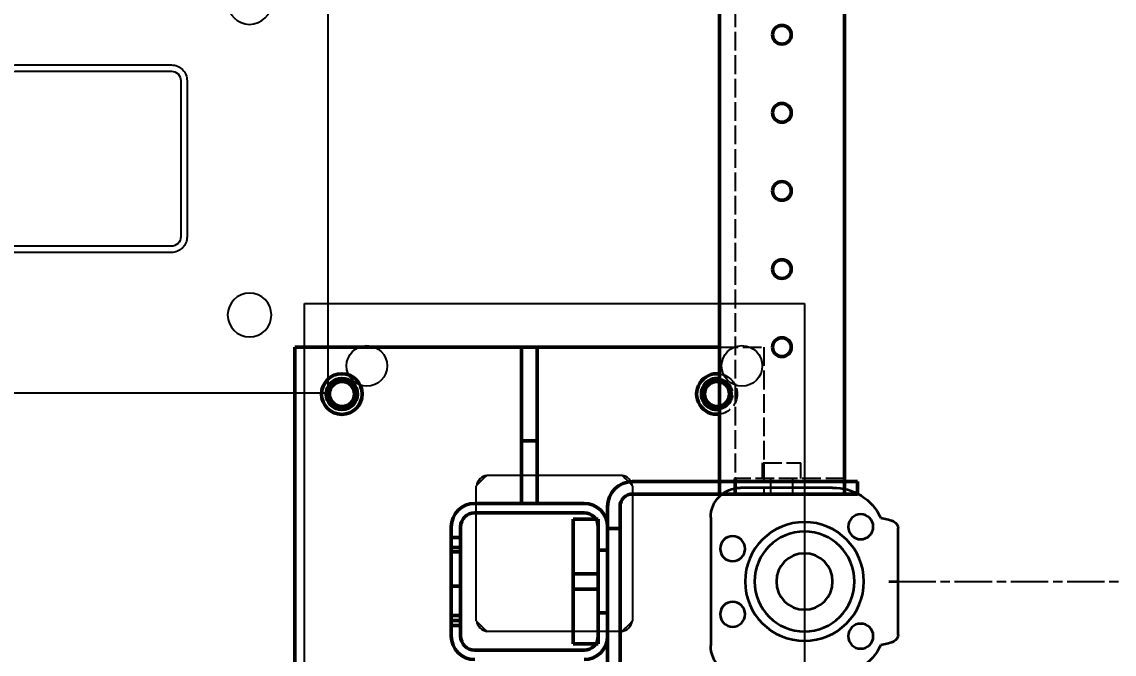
# Model space of a CAD drawing. Header units: millimetres. Extents: x -383313 to -161684, y -117025 to 99224.
# Drawn here: x -343546.8 to -343197.3, y -9114.6 to -8912.2 of the extents above; entities that cross this region are included whole.
import ezdxf

# ---------------------------------------------------------------- set-up
doc = ezdxf.new("R2010")
doc.units = ezdxf.units.MM
doc.header["$MEASUREMENT"] = 0
for name, pattern in [('AM_ISO02W050', [7.5, 6, -1.5]), ('AM_ISO08W050', [18, 12, -1.5, 3, -1.5]), ('DASHED', [0.75, 0.5, -0.25])]:
    doc.linetypes.add(name, pattern=pattern)
doc.layers.get('Defpoints').update_dxf_attribs({"color": 31})
for name, color, linetype in [('001__КОНСТРУКТИВ__размеры внутр.', 7, 'Continuous'), ('Ограждения', 20, 'Continuous'), ('Робот', 30, 'Continuous')]:
    doc.layers.add(name, color=color, linetype=linetype)
for name, color, linetype, lineweight in [('AM_0', 7, 'Continuous', 50), ('AM_3', 6, 'AM_ISO02W050', 25), ('AM_6', 2, 'Continuous', 35), ('AM_7', 4, 'AM_ISO08W050', 25)]:
    doc.layers.add(name, color=color, linetype=linetype, lineweight=lineweight)
doc.styles.add('PSTUDIO', font='arial.ttf')
doc.dimstyles.new('PS_TICK', dxfattribs={"dimscale": 100, "dimtxt": 2.5, "dimasz": 1, "dimexe": 2, "dimexo": 2, "dimgap": 1, "dimtad": 1, "dimdec": 0, "dimzin": 0, "dimdsep": 46, "dimtxsty": 'PSTUDIO', "dimblk": 'ARCHTICK', "dimcen": 2, "dimdle": 1.5, "dimse1": 1, "dimse2": 1, "dimadec": 0, "dimazin": 0, "dimtfac": 1, "dimtdec": 0, "dimtix": 1, "dimtmove": 1, "dimatfit": 3, "dimldrblk": 'ARCHTICK', "dimfxl": 1, "dimtolj": 1, "dimtzin": 0, "dimarcsym": 0})

# ---------------------------------------------------------------- blocks, each defined once
blk = doc.blocks.new('stolb 60x60')
at = {"layer": 'Ограждения'}
blk.add_lwpolyline([(360888.92, -283103.87), (361038.92, -283103.87), (361038.92, -282953.87), (360888.92, -282953.87)], close=True, dxfattribs=at)
for points in [[(360938.92, -283058.87), (360988.92, -283058.87, 0.414214), (360993.92, -283053.87), (360993.92, -283003.87, 0.414214), (360988.92, -282998.87), (360938.92, -282998.87, 0.414214), (360933.92, -283003.87), (360933.92, -283053.87, 0.414214)], [(360938.92, -283056.87), (360988.92, -283056.87, 0.414214), (360991.92, -283053.87), (360991.92, -283003.87, 0.414214), (360988.92, -283000.87), (360938.92, -283000.87, 0.414214), (360935.92, -283003.87), (360935.92, -283053.87, 0.414214)]]:
    blk.add_lwpolyline(points, format="xyb", close=True, dxfattribs=at)
for centre in [(360913.92, -282978.87), (361013.92, -282978.87), (360913.92, -283078.87), (361013.92, -283078.87)]:
    blk.add_circle(centre, 7, dxfattribs=at)
blk = doc.blocks.new('*U110')
at = {"xscale": -1, "rotation": 180}
blk.add_blockref('stolb 60x60', (-358645.7, -283028.87), dxfattribs=at)
blk = doc.blocks.new('A$Cd2819ec4')
at = {"layer": 'AM_0'}
for p, q in [((724.22, 243.42), (724.22, 32)), ((764.22, 243.42), (764.22, 32)), ((822.5, 75), (764.22, 75)), ((822.5, 45), (822.5, 75)), ((822.5, 75), (827.5, 75)), ((900, 75), (827.5, 75)), ((827.5, 75), (827.5, 45)), ((900, -75), (900, 75)), ((827.5, 45), (822.5, 45)), ((822.5, 45), (822.5, 25)), ((827.5, 25), (827.5, 45)), ((750.22, 33), (750.22, 38)), ((720, 32), (720, 28.12)), ((792, 32), (720, 32)), ((720, 32), (720, 28.12)), ((724.22, 32), (724.22, 28)), ((759.22, 28), (759.22, 33)), ((764.22, 32), (764.22, 28)), ((720, 28), (757.5, 28)), ((757.5, 28), (763.33, 28)), ((763.33, 28), (792, 28)), ((842.5, 25), (807.5, 25)), ((796, 24), (796, -38)), ((800, 17.5), (800, 24)), ((842.5, 22), (807.5, 22)), ((800, 17.5), (800, 10)), ((803, 20), (803.76, 20)), ((803, 20), (803, 17.5)), ((803, 17.5), (803, 10)), ((803.76, 20), (811, 20)), ((811, 20), (811, -20)), ((847, -17.5), (847, 17.5)), ((850, -17.5), (850, 17.5)), ((796, 17), (800, 17)), ((847, 14.12), (850, 14.12)), ((847, 10.88), (850, 10.88)), ((803, 10), (800, 10)), ((800, -10), (800, 10)), ((803, 10), (803, -10)), ((850, 9.5), (847, 9.5)), ((803, 2.46), (811, 2.46)), ((803, -2.46), (811, -2.46)), ((850, -1.5), (847, -1.5)), ((800, -10), (800, -17.5)), ((800, -10), (803, -10)), ((803, -10), (803, -17.5)), ((847, -10.88), (850, -10.88)), ((850, -12.5), (847, -12.5)), ((847, -14.12), (850, -14.12)), ((800, -38), (800, -17.5)), ((803, -17.5), (803, -20)), ((803, -20), (803.76, -20)), ((803.76, -20), (811, -20)), ((807.5, -22), (842.5, -22))]:
    blk.add_line(p, q, dxfattribs=at)
for centre, radius in [((744.22, 175), 3), ((744.22, 150), 3), ((744.22, 125), 3), ((744.22, 100), 3), ((744.22, 75), 3), ((885, 60), 6.5), ((765, 60), 4.5), ((765, 60), 4.11), ((765, 60), 4), ((885, 60), 5), ((885, 60), 4.5), ((885, 60), 4.11), ((885, 60), 4)]:
    blk.add_circle(centre, radius, dxfattribs=at)
for centre, radius, start, end in [((765, 60), 6.5, 263.0635, 96.9365), ((765, 60), 5, 260.9672, 99.0328), ((792, 24), 8, 0, 90), ((792, 24), 4, 0, 90), ((807.5, 17.5), 7.5, 90, 180), ((842.5, 17.5), 7.5, 0, 90), ((807.5, 17.5), 4.5, 90, 180), ((842.5, 17.5), 4.5, 0, 90), ((807.5, -17.5), 7.5, 180, 270), ((807.5, -17.5), 4.5, 180, 270), ((842.5, -17.5), 4.5, 270, 0), ((842.5, -17.5), 7.5, 270, 0)]:
    blk.add_arc(centre, radius, start, end, dxfattribs=at)
at = {"layer": 'AM_3'}
for p, q in [((759.22, 243.42), (759.22, 28)), ((764.22, 75), (750, 75)), ((750, 75), (750, 28)), ((750.22, 38), (738.22, 38)), ((738.22, 33), (738.22, 38)), ((724.22, 33), (759.22, 33)), ((740.72, 28), (740.72, 33)), ((747.72, 28), (747.72, 33))]:
    blk.add_line(p, q, dxfattribs=at)
for radius, start, end in [(6.5, 96.9365, 263.0635), (5, 99.0328, 260.9672)]:
    blk.add_arc((765, 60), radius, start, end, dxfattribs=at)
at = {"layer": 'AM_6'}
for p, q in [((720, 28.12), (720, 28)), ((728.02, 30), (757.5, 30)), ((708.41, 19.19), (708.68, 19.33)), ((767, 20.5), (767, -20.5)), ((707, -17.12), (707, 17.05)), ((710, 0), (707, 0)), ((708.68, -19.33), (708.4, -19.19))]:
    blk.add_line(p, q, dxfattribs=at)
for centre in [(719, 17.5), (760, 10.5), (760, -10.5), (719, -17.5)]:
    blk.add_circle(centre, 4, dxfattribs=at)
at = {"layer": 'AM_6', "color": 3}
for radius in [19, 16, 9]:
    blk.add_circle((737, 0), radius, dxfattribs=at)
at = {"layer": 'AM_6'}
for centre, radius, start, end in [((727.67, 13.42), 16.58, 88.787, 155.2302), ((757.5, 20.5), 9.5, 0, 90), ((709.54, 16.91), 2.55, 116.5146, 176.8543), ((714.96, 3.57), 16.96, 97.9457, 111.7054), ((709.55, -16.9), 2.56, 184.9071, 243.3507), ((714.96, -3.57), 16.96, 248.2946, 262.0543), ((727.67, -13.42), 16.58, 204.7698, 271.213), ((757.5, -20.5), 9.5, 270, 0)]:
    blk.add_arc(centre, radius, start, end, dxfattribs=at)
at = {"layer": 'AM_7'}
blk.add_line((707, 0), (-708.67, 0), dxfattribs=at)
blk = doc.blocks.new('_ArchTick')
at = {"color": 0, "linetype": 'ByBlock', "const_width": 0.15}
blk.add_lwpolyline([(-0.5, -0.5), (0.5, 0.5)], dxfattribs=at)
blk = doc.blocks.new('*D253')
at = {"layer": '001__КОНСТРУКТИВ__размеры внутр.', "color": 0, "lineweight": -2, "ltscale": 100, "transparency": 16777216}
blk.add_line((-345485.51, -9217.13), (-343185.51, -9217.13), dxfattribs=at)
at = {"layer": 'Defpoints', "color": 0, "ltscale": 100, "transparency": 16777216}
for p in [(-345335.51, -8492.09), (-343335.51, -8492.09), (-343335.51, -9217.13)]:
    blk.add_point(p, dxfattribs=at)
at = {"layer": '001__КОНСТРУКТИВ__размеры внутр.', "color": 0, "lineweight": -2, "ltscale": 100, "transparency": 16777216, "xscale": 100, "yscale": 100, "zscale": 100, "rotation": 180}
blk.add_blockref('_ArchTick', (-345335.51, -9217.13), dxfattribs=at)
at = {"layer": '001__КОНСТРУКТИВ__размеры внутр.', "color": 0, "lineweight": -2, "ltscale": 100, "transparency": 16777216, "xscale": 100, "yscale": 100, "zscale": 100}
blk.add_blockref('_ArchTick', (-343335.51, -9217.13), dxfattribs=at)
at = {"layer": '001__КОНСТРУКТИВ__размеры внутр.', "color": 0, "ltscale": 100, "transparency": 16777216, "insert": (-344335.51, -8989.49), "char_height": 250, "attachment_point": 5, "style": 'PSTUDIO'}
blk.add_mtext('\\A1;2000', dxfattribs=at)
blk = doc.blocks.new('A$C9339d81e')
at = {"layer": 'Ограждения'}
for p, q in [((-105, 80), (55, 80)), ((-105, 12.5), (-105, 80)), ((55, 80), (55, -80)), ((55, 80), (55, -80)), ((-46.54, 25), (-3.46, 25)), ((-50, -21.54), (-50, 21.54)), ((0, 21.54), (0, -21.54)), ((-105, -80), (-105, 12.5)), ((-3.46, -25), (-46.54, -25)), ((55, -80), (-105, -80))]:
    blk.add_line(p, q, dxfattribs=at)
for centre in [(-85, 60), (35, 60), (-85, -60), (35, -60)]:
    blk.add_circle(centre, 6.5, dxfattribs=at)
for centre, radius, start, end in [((-25, 0), 33, 130.7491, 139.2509), ((-46, 21), 4, 98.5054, 171.4946), ((-25, 0), 33, 40.7491, 49.2509), ((-4, 21), 4, 8.5054, 81.4946), ((-25, 0), 33, 220.7491, 229.2509), ((-46, -21), 4, 188.5054, 261.4946), ((-25, 0), 33, 310.7491, 319.2509), ((-4, -21), 4, 278.5054, 351.4946)]:
    blk.add_arc(centre, radius, start, end, dxfattribs=at)

msp = doc.modelspace()

# ---------------------------------------------------------------- block references
at = {"linetype": 'DASHED', "xscale": -1}
msp.add_blockref('A$Cd2819ec4', (-342559.41219, -9091.33826), dxfattribs=at)
at = {"ltscale": 100}
msp.add_blockref('A$C9339d81e', (-343351.41219, -9082.33826), dxfattribs=at)
at = {"layer": 'Робот', "linetype": 'DASHED'}
msp.add_blockref('*U110', (-345842.17107, -8956.0239), dxfattribs=at)

# ---------------------------------------------------------------- dimensions: what is measured, and where the dimension line sits
at = {"layer": '001__КОНСТРУКТИВ__размеры внутр.', "ltscale": 100}
dim = msp.add_linear_dim(base=(-343335.51332, -9217.13039), p1=(-345335.51332, -8492.09281), p2=(-343335.51332, -8492.09281), dimstyle='PS_TICK', dxfattribs=at)
dim.commit()
dim.dimension.update_dxf_attribs({"geometry": '*D253', "text_midpoint": (-344335.51332, -8989.48714)})

doc.saveas('drawing.dxf')
